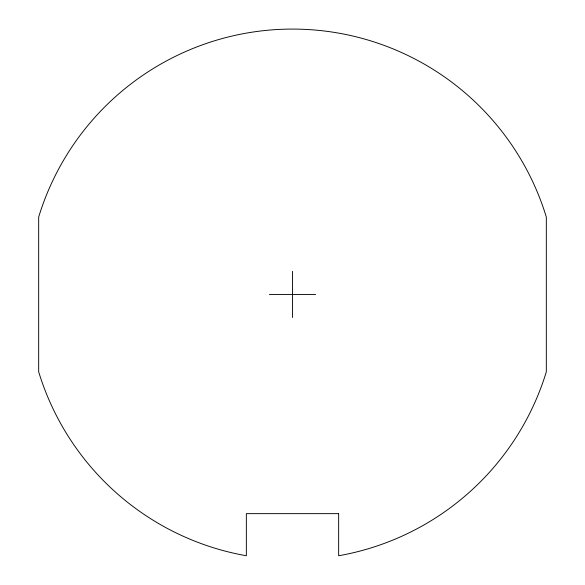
<?xml version="1.0" encoding="UTF-8"?>
<svg xmlns="http://www.w3.org/2000/svg" width="585" height="585" viewBox="0 0 585 585"><rect width="100%" height="100%" fill="white"/><g stroke="black" fill="none" stroke-linecap="round" stroke-linejoin="round"><path stroke-width="0.88" d="M269.422 294.43L315.578 294.43M292.5 271.36L292.5 317.509M338.649 513.645L246.351 513.645L246.351 555.75A265.363 265.363 0 0 1 38.676 371.826L38.676 217.042A265.363 265.363 0 0 1 546.324 217.042L546.324 371.826A265.363 265.363 0 0 1 338.649 555.75L338.649 513.645"/></g></svg>
